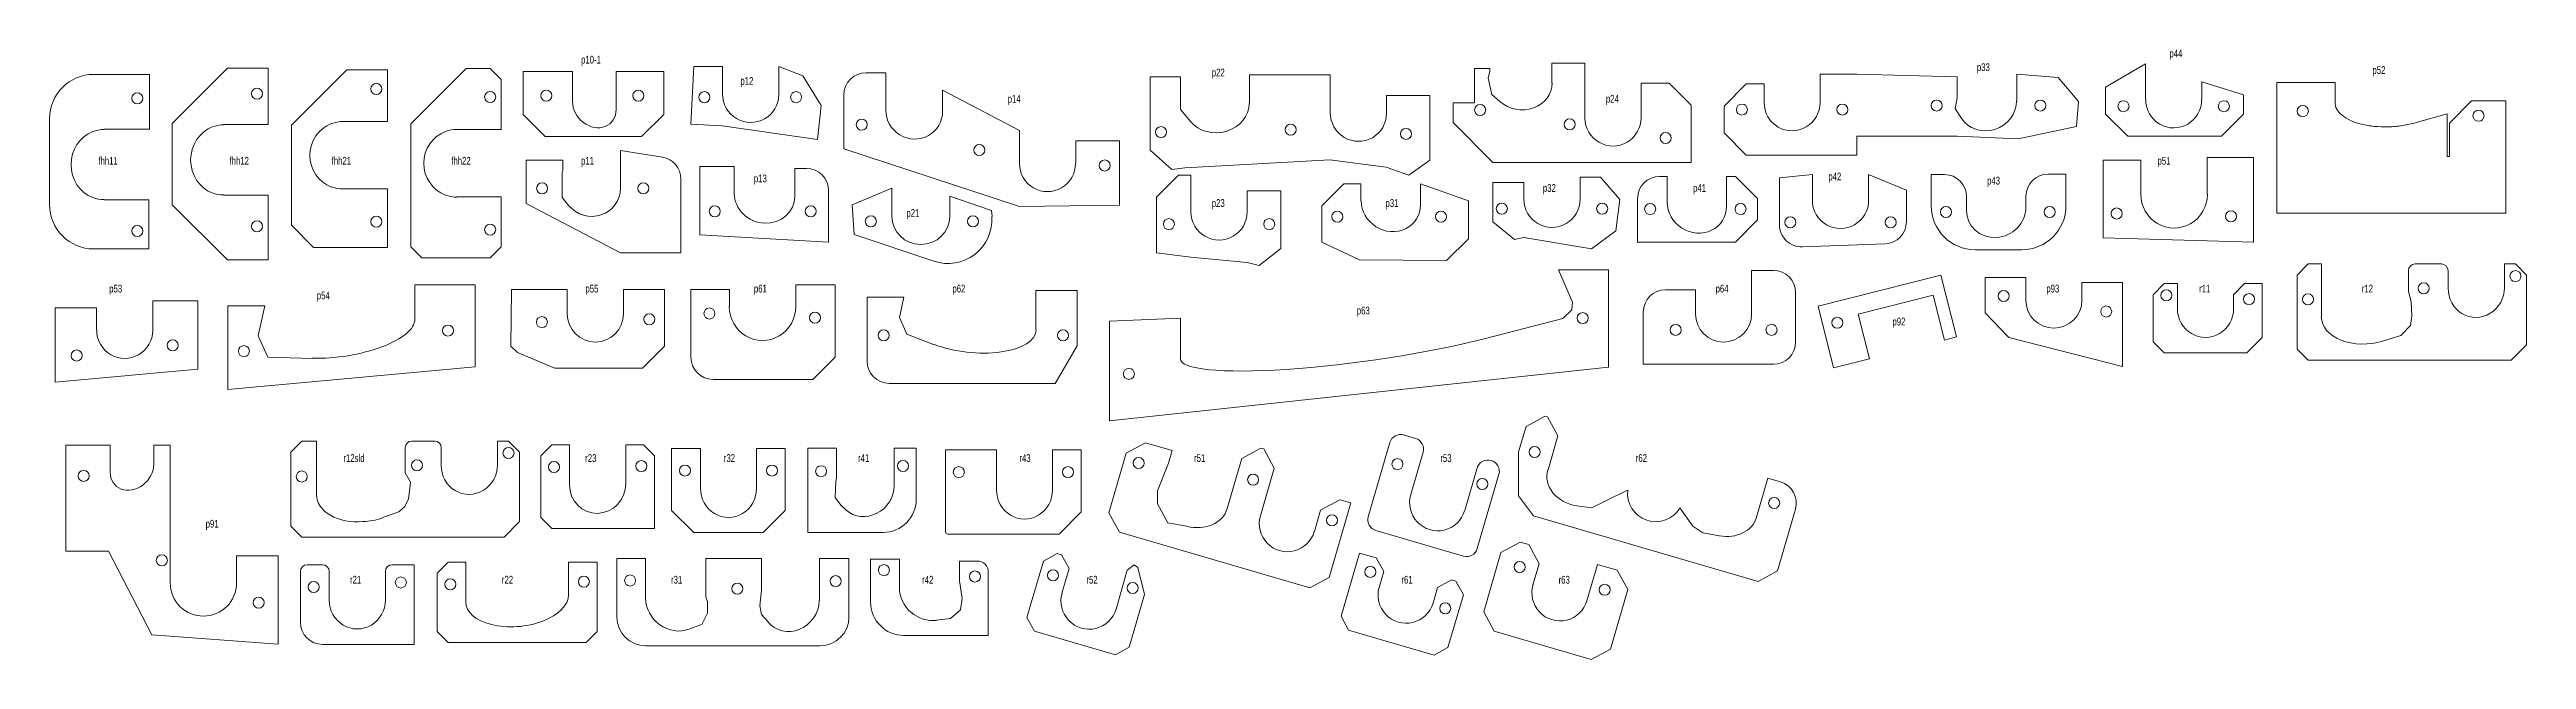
# Paper-space layout 'SW_Model_1' of a CAD drawing. Header units: millimetres. Extents: x 14 to 1134, y 560 to 836.
import ezdxf

# ---------------------------------------------------------------- set-up
doc = ezdxf.new("R2010")
doc.units = ezdxf.units.MM
doc.layers.add('SLD-0', color=179, linetype='Continuous')
doc.styles.add('SLDTEXTSTYLE0', font='TXT', dxfattribs={"width": 0.75})

# ---------------------------------------------------------------- blocks, each defined once
blk = doc.blocks.new('fhh12')
at = {"color": 179, "linetype": 'Continuous', "lineweight": 15}
for p, q in [((25, 86.7), (0, 61.7)), ((43.4, 86.7), (25, 86.7)), ((43.4, 61.2), (43.4, 86.7)), ((0, 61.7), (0, 25)), ((23.3, 61.2), (43.4, 61.2)), ((0, 25), (25, 0)), ((43.4, 29.3), (23.3, 29.3)), ((43.4, 0), (43.4, 29.3)), ((25, 0), (43.4, 0))]:
    blk.add_line(p, q, dxfattribs=at)
for centre in [(38.3, 75.2), (38.3, 15.2)]:
    blk.add_circle(centre, 2.5, dxfattribs=at)
for centre, start, end in [((23.3, 46.9), 90, 111.4217), ((23.3, 43.6), 248.5783, 270)]:
    blk.add_arc(centre, 14.2, start, end, dxfattribs=at)
blk.add_ellipse((23.3, 45.2), major_axis=(0, -15.9), ratio=0.942019, start_param=3.495608, end_param=5.92917, dxfattribs=at)
blk = doc.blocks.new('fhh21')
at = {"color": 179, "linetype": 'Continuous', "lineweight": 15}
for p, q in [((0, 55.3), (25, 80.3)), ((25, 80.3), (43.4, 80.3)), ((43.4, 80.3), (43.4, 56.9)), ((43.4, 56.9), (23.4, 56.9)), ((0, 10), (0, 55.3)), ((23.4, 26.4), (43.4, 26.4)), ((43.4, 26.4), (43.4, 0)), ((10, 0), (0, 10)), ((43.4, 0), (10, 0))]:
    blk.add_line(p, q, dxfattribs=at)
for centre in [(38.4, 71.6), (38.4, 11.6)]:
    blk.add_circle(centre, 2.5, dxfattribs=at)
for centre, start, end in [((23.4, 42.1), 90, 110.5937), ((23.4, 41.2), 249.4063, 270)]:
    blk.add_arc(centre, 14.8, start, end, dxfattribs=at)
blk.add_ellipse((23.4, 41.6), major_axis=(0, 15.3), ratio=0.983592, start_param=0.354015, end_param=2.787578, dxfattribs=at)
blk = doc.blocks.new('fhh11')
at = {"color": 179, "linetype": 'Continuous', "lineweight": 15}
for p, q in [((45.2, 78.9), (20, 78.9)), ((45.2, 54.1), (45.2, 78.9)), ((0, 58.9), (0, 20)), ((24.7, 54.1), (45.2, 54.1)), ((44.9, 22.2), (24.7, 22.2)), ((44.9, 0), (44.9, 22.2)), ((20, 0), (44.9, 0))]:
    blk.add_line(p, q, dxfattribs=at)
for centre in [(39.7, 68.1), (39.7, 8.1)]:
    blk.add_circle(centre, 2.5, dxfattribs=at)
for centre, radius, start, end in [((20, 58.9), 20, 90, 180), ((24.7, 39.8), 14.2, 90, 111.4217), ((24.7, 36.5), 14.2, 248.5783, 270), ((20, 20), 20, 180, 270)]:
    blk.add_arc(centre, radius, start, end, dxfattribs=at)
blk.add_ellipse((24.7, 38.1), major_axis=(0, -15.9), ratio=0.942019, start_param=3.495608, end_param=5.92917, dxfattribs=at)
blk = doc.blocks.new('fhh22')
at = {"color": 179, "linetype": 'Continuous', "lineweight": 15}
for p, q in [((0, 60.6), (25, 85.6)), ((25, 85.6), (35.9, 85.6)), ((35.9, 85.6), (40.9, 80.6)), ((40.9, 80.6), (40.9, 58)), ((0, 5), (0, 60.6)), ((40.9, 58), (20.9, 58)), ((20.9, 27.5), (40.9, 27.5)), ((40.9, 27.5), (40.9, 5)), ((5, 0), (0, 5)), ((35.9, 0), (5, 0)), ((40.9, 5), (35.9, 0))]:
    blk.add_line(p, q, dxfattribs=at)
for centre in [(35.9, 72.7), (35.9, 12.7)]:
    blk.add_circle(centre, 2.5, dxfattribs=at)
for centre, start, end in [((20.9, 43.2), 90, 110.5937), ((20.9, 42.2), 249.4063, 270)]:
    blk.add_arc(centre, 14.8, start, end, dxfattribs=at)
blk.add_ellipse((20.9, 42.7), major_axis=(0, 15.3), ratio=0.983592, start_param=0.354015, end_param=2.787578, dxfattribs=at)
blk = doc.blocks.new('p10-1')
at = {"color": 179, "linetype": 'Continuous', "lineweight": 15}
for p, q in [((0, 29.4), (0, 10)), ((22.3, 29.4), (0, 29.4)), ((22.3, 15.8), (22.3, 29.4)), ((63.6, 29.4), (42.1, 29.4)), ((42.1, 29.4), (42.1, 12.2)), ((63.6, 10), (63.6, 29.4)), ((0, 10), (10, 0)), ((10, 0), (53.6, 0)), ((53.6, 0), (63.6, 10))]:
    blk.add_line(p, q, dxfattribs=at)
for centre in [(10.5, 18.5), (52.1, 18.5)]:
    blk.add_circle(centre, 2.5, dxfattribs=at)
blk.add_ellipse((32.2, 14), major_axis=(-7.27, 8.01), ratio=0.832186, start_param=0.742493, end_param=3.884086, dxfattribs=at)
blk = doc.blocks.new('p11')
at = {"color": 179, "linetype": 'Continuous', "lineweight": 15}
for p, q in [((61.6, 43.3), (42.7, 46.3)), ((42.7, 46.3), (42.7, 29.2)), ((16.5, 41.9), (0, 41.9)), ((0, 41.9), (0, 22.3)), ((16.2, 36.3), (16.5, 37.3)), ((16.2, 25.1), (16.2, 36.3)), ((16.5, 37.3), (16.5, 41.9)), ((19.3, 21.3), (16.2, 25.1)), ((70, 0), (70, 33.4)), ((0, 22.3), (42.6, 0)), ((42.6, 0), (70, 0))]:
    blk.add_line(p, q, dxfattribs=at)
for centre in [(7.2, 29.2), (53, 29.2)]:
    blk.add_circle(centre, 2.5, dxfattribs=at)
blk.add_arc((60, 33.4), 10, 0, 80.7728, dxfattribs=at)
blk.add_ellipse((29.6, 29.2), major_axis=(13.1, 0), ratio=0.969552, start_param=3.810979, end_param=6.283185, dxfattribs=at)
blk = doc.blocks.new('p12')
at = {"color": 179, "linetype": 'Continuous', "lineweight": 15}
for p, q in [((1.5, 33), (0, 7)), ((14.4, 33), (1.5, 33)), ((14.4, 20.7), (14.4, 33)), ((50.7, 28.9), (39.9, 33)), ((39.9, 33), (39.9, 20.4)), ((59, 15.5), (50.7, 28.9)), ((57.3, 0), (59, 15.5)), ((0, 7), (14.2, 6.2)), ((14.2, 6.2), (57.3, 0))]:
    blk.add_line(p, q, dxfattribs=at)
for centre in [(6.2, 19.2), (47.7, 19.2)]:
    blk.add_circle(centre, 2.5, dxfattribs=at)
blk.add_ellipse((27.1, 20.5), major_axis=(7.9, -10.1), ratio=0.987694, start_param=4.042568, end_param=7.184161, dxfattribs=at)
blk = doc.blocks.new('p13')
at = {"color": 179, "linetype": 'Continuous', "lineweight": 15}
for p, q in [((15.6, 34.3), (0, 34.3)), ((0, 34.3), (0, 3.4)), ((15.6, 22.1), (15.6, 34.3)), ((48.3, 33.4), (43, 33.4)), ((43, 33.4), (43, 20.7)), ((58.3, 0), (58.3, 23.4)), ((0, 3.4), (58.3, 0))]:
    blk.add_line(p, q, dxfattribs=at)
for centre in [(6.8, 14), (50.2, 14)]:
    blk.add_circle(centre, 2.5, dxfattribs=at)
blk.add_arc((48.3, 23.4), 10, 0, 90, dxfattribs=at)
blk.add_ellipse((29.3, 21.4), major_axis=(-13, 4.6), ratio=0.919355, start_param=0.314756, end_param=3.456348, dxfattribs=at)
blk = doc.blocks.new('p14')
at = {"color": 179, "linetype": 'Continuous', "lineweight": 15}
for p, q in [((11, 74.5), (19.9, 74.5)), ((19.9, 74.5), (19.9, 57.6)), ((1, 40.2), (1, 64.5)), ((45.6, 66.6), (80.4, 48.4)), ((45.6, 57.1), (45.6, 66.6)), ((80.4, 48.4), (80.4, 33.5)), ((80.4, 14.1), (1, 40.2)), ((105.9, 43.7), (125.6, 43.7)), ((105.9, 33.6), (105.9, 43.7)), ((125.6, 43.7), (125.6, 14.6)), ((125.6, 14.6), (80.4, 14.1))]:
    blk.add_line(p, q, dxfattribs=at)
for centre in [(9.1, 51.1), (62.3, 39.6), (119, 32.6)]:
    blk.add_circle(centre, 2.5, dxfattribs=at)
blk.add_arc((11, 64.5), 10, 90, 180, dxfattribs=at)
for centre, major_axis, ratio, start_param, end_param in [((32.8, 57.4), (-9.4, 8.94), 0.979187, 0.749922, 3.891515), ((93.1, 33.5), (-7.7, -10.1), 0.996746, 5.366107, 8.5077)]:
    blk.add_ellipse(centre, major_axis=major_axis, ratio=ratio, start_param=start_param, end_param=end_param, dxfattribs=at)
blk = doc.blocks.new('p21')
at = {"color": 179, "linetype": 'Continuous', "lineweight": 15}
for p, q in [((0, 26.5), (17.9, 34)), ((17.9, 34), (17.9, 21.3)), ((0.8, 13.1), (0, 26.5)), ((44.1, 30.5), (63, 24)), ((44.1, 21.3), (44.1, 30.5)), ((63, 24), (63.2, 21.2)), ((36.9, 1), (0.8, 13.1))]:
    blk.add_line(p, q, dxfattribs=at)
for centre in [(8.4, 19.1), (54.6, 19.1)]:
    blk.add_circle(centre, 2.5, dxfattribs=at)
blk.add_arc((43.2, 20), 20, 251.4706, 3.4575, dxfattribs=at)
blk.add_ellipse((31, 21.3), major_axis=(13.1, 0), ratio=0.969552, start_param=3.141593, end_param=6.283185, dxfattribs=at)
blk = doc.blocks.new('p22')
at = {"color": 179, "linetype": 'Continuous', "lineweight": 15}
for p, q in [((81.4, 45.3), (44.9, 45.3)), ((44.9, 45.3), (44.9, 32.4)), ((81.4, 28.2), (81.4, 45.3)), ((13.8, 44.4), (0, 44.4)), ((0, 44.4), (0, 11.2)), ((13.8, 29.6), (13.8, 44.4)), ((126.5, 35.9), (107, 35.9)), ((107, 35.9), (107, 27.9)), ((126.5, 6.7), (126.5, 35.9)), ((18.4, 24.1), (13.8, 29.6)), ((0, 11.2), (9.9, 2.5)), ((9.9, 2.5), (15.8, 3.3)), ((15.8, 3.3), (81.3, 6.8)), ((81.3, 6.8), (106.8, 3.6)), ((106.8, 3.6), (117.1, 0)), ((117.1, 0), (126.5, 6.7))]:
    blk.add_line(p, q, dxfattribs=at)
for centre in [(63.6, 20.5), (4.9, 19.4), (115.8, 18.6)]:
    blk.add_circle(centre, 2.5, dxfattribs=at)
for centre, major_axis, ratio, start_param, end_param in [((30.3, 31.8), (-14.4, -2.2), 0.869653, 0.476037, 3.009601), ((94.2, 28), (7.9, -10.1), 0.987694, 4.042568, 7.184161)]:
    blk.add_ellipse(centre, major_axis=major_axis, ratio=ratio, start_param=start_param, end_param=end_param, dxfattribs=at)
blk = doc.blocks.new('p23')
at = {"color": 179, "linetype": 'Continuous', "lineweight": 15}
for p, q in [((0.2, 45.1), (10.2, 55.1)), ((0.2, 20), (0.2, 45.1)), ((10.2, 55.1), (15.8, 55.1)), ((15.8, 55.1), (15.8, 38.4)), ((41.2, 48), (56.4, 48)), ((41.2, 38.4), (41.2, 48)), ((56.4, 48), (56.4, 21.9)), ((15.8, 17.9), (0.2, 20)), ((41.2, 15.5), (15.8, 17.9)), ((46.7, 14.2), (41.2, 15.5)), ((56.4, 21.9), (46.7, 14.2))]:
    blk.add_line(p, q, dxfattribs=at)
for centre in [(5.8, 32.9), (51.2, 32.9)]:
    blk.add_circle(centre, 2.5, dxfattribs=at)
blk.add_ellipse((28.5, 38.4), major_axis=(0, 12.7), ratio=0.999851, start_param=1.570794, end_param=4.712387, dxfattribs=at)
blk = doc.blocks.new('p24')
at = {"color": 179, "linetype": 'Continuous', "lineweight": 15}
for p, q in [((10, 56.9), (16.9, 56.9)), ((10, 41.4), (10, 56.9)), ((16.9, 56.9), (16.9, 55.7)), ((45, 59.3), (59.9, 59.3)), ((45, 50.4), (45, 59.3)), ((59.9, 59.3), (59.9, 34.5)), ((16.9, 55.7), (16.2, 52.6)), ((16.2, 52.6), (17.8, 45.2)), ((17.8, 45.2), (21.4, 42)), ((85.3, 50.4), (98, 50.4)), ((85.3, 34.6), (85.3, 50.4)), ((98, 50.4), (108, 40.4)), ((0.3, 41.4), (10, 41.4)), ((0.3, 32.5), (0.3, 41.4)), ((108, 40.4), (108, 14.5)), ((18.3, 14.5), (0.3, 32.5)), ((108, 14.5), (18.3, 14.5))]:
    blk.add_line(p, q, dxfattribs=at)
for centre in [(12.5, 38.2), (53, 31.7), (96.4, 25.5)]:
    blk.add_circle(centre, 2.5, dxfattribs=at)
for centre, major_axis, ratio, start_param, end_param in [((31, 51), (13.8, -3), 0.898118, 4.159103, 6.477826), ((72.6, 34.6), (-7.7, -10.1), 0.996746, 5.366107, 8.5077)]:
    blk.add_ellipse(centre, major_axis=major_axis, ratio=ratio, start_param=start_param, end_param=end_param, dxfattribs=at)
blk = doc.blocks.new('p61')
at = {"color": 179, "linetype": 'Continuous', "lineweight": 15}
for p, q in [((17.4, 40.7), (0, 40.7)), ((0, 40.7), (0, 10)), ((17.4, 32.9), (17.4, 40.7)), ((65.2, 42.8), (47.4, 42.8)), ((47.4, 42.8), (47.4, 32.9)), ((65.2, 10), (65.2, 42.8)), ((10, 0), (55.2, 0)), ((55.2, 0), (65.2, 10))]:
    blk.add_line(p, q, dxfattribs=at)
for centre in [(8.4, 29.8), (56.1, 27.9)]:
    blk.add_circle(centre, 2.5, dxfattribs=at)
blk.add_arc((10, 10), 10, 180, 270, dxfattribs=at)
blk.add_ellipse((32.4, 32.9), major_axis=(0, 15.3), ratio=0.983592, start_param=1.570735, end_param=4.712389, dxfattribs=at)
blk = doc.blocks.new('p62')
at = {"color": 179, "linetype": 'Continuous', "lineweight": 15}
for p, q in [((16.6, 39), (0, 39)), ((0, 39), (0, 10)), ((14.7, 29.8), (16.6, 39)), ((95, 42), (76.4, 42)), ((76.4, 42), (76.4, 24.2)), ((95, 17), (95, 42)), ((18, 22.3), (14.7, 29.8)), ((30.1, 17.6), (18, 22.3)), ((85, 0), (95, 17)), ((10, 0), (85, 0))]:
    blk.add_line(p, q, dxfattribs=at)
for centre in [(7.5, 21.7), (88.6, 21.7)]:
    blk.add_circle(centre, 2.5, dxfattribs=at)
blk.add_arc((10, 10), 10, 180, 270, dxfattribs=at)
blk.add_ellipse((47, 26.7), major_axis=(29.4, -3.1), ratio=0.429529, start_param=4.148723, end_param=6.328245, dxfattribs=at)
blk = doc.blocks.new('p63')
at = {"color": 179, "linetype": 'Continuous', "lineweight": 15}
for p, q in [((225.8, 68.3), (203.1, 68.3)), ((203.1, 68.3), (209.4, 53.6)), ((225.8, 24.2), (225.8, 68.3)), ((32.1, 46.4), (0, 45)), ((0, 45), (0, 0)), ((32.1, 28.1), (32.1, 46.4)), ((205.1, 46.2), (170.1, 37.2)), ((209.1, 50.2), (205.1, 46.2)), ((209.4, 53.6), (209.1, 50.2)), ((0, 0), (225.8, 24.2))]:
    blk.add_line(p, q, dxfattribs=at)
for centre in [(214.1, 46.4), (8.8, 21.2)]:
    blk.add_circle(centre, 2.5, dxfattribs=at)
blk.add_ellipse((117.6, 40), major_axis=(85.5, 12.2), ratio=0.147053, start_param=3.120588, end_param=5.352389, dxfattribs=at)
blk = doc.blocks.new('p64')
at = {"color": 179, "linetype": 'Continuous', "lineweight": 15}
for p, q in [((58.9, 42.4), (49, 42.4)), ((49, 42.4), (49, 22.7)), ((0, 23.6), (0, 0)), ((23.6, 33.6), (10, 33.6)), ((23.6, 22.7), (23.6, 33.6)), ((68.9, 10), (68.9, 32.4)), ((0, 0), (58.9, 0))]:
    blk.add_line(p, q, dxfattribs=at)
for centre in [(14.6, 15.5), (58, 15.5)]:
    blk.add_circle(centre, 2.5, dxfattribs=at)
for centre, radius, start, end in [((58.9, 32.4), 10, 0, 90), ((10, 23.6), 10, 90, 180), ((36.3, 22.7), 12.7, 180, 0), ((58.9, 10), 10, 270, 0)]:
    blk.add_arc(centre, radius, start, end, dxfattribs=at)
blk = doc.blocks.new('p31')
at = {"color": 179, "linetype": 'Continuous', "lineweight": 15}
for p, q in [((10, 34.7), (0, 24.7)), ((17.7, 34.7), (10, 34.7)), ((17.7, 27), (17.7, 34.7)), ((66.4, 27), (44.6, 34.7)), ((44.6, 34.7), (44.6, 25.2)), ((0, 24.7), (0, 8.3)), ((66.4, 9.9), (66.4, 27)), ((0, 8.3), (17, 0.4)), ((17, 0.4), (56.4, 0)), ((56.4, 0), (66.4, 9.9))]:
    blk.add_line(p, q, dxfattribs=at)
for centre in [(7, 19.9), (53.9, 19.9)]:
    blk.add_circle(centre, 2.5, dxfattribs=at)
blk.add_ellipse((31.2, 26.1), major_axis=(-11.6, 7.3), ratio=0.92484, start_param=0.526259, end_param=3.667852, dxfattribs=at)
blk = doc.blocks.new('p32')
at = {"color": 179, "linetype": 'Continuous', "lineweight": 15}
for p, q in [((14.1, 30), (0, 30)), ((0, 30), (0, 12.3)), ((14.1, 22.5), (14.1, 30)), ((48.7, 32.4), (39.5, 32.4)), ((39.5, 32.4), (39.5, 22.5)), ((57.5, 22.4), (48.7, 32.4)), ((55.7, 8.2), (57.5, 22.4)), ((0, 12.3), (9.8, 4.3)), ((9.8, 4.3), (14.1, 5.2)), ((14.1, 5.2), (44.7, 0)), ((44.7, 0), (55.7, 8.2))]:
    blk.add_line(p, q, dxfattribs=at)
for centre in [(4.1, 18.2), (49.5, 18.2)]:
    blk.add_circle(centre, 2.5, dxfattribs=at)
blk.add_ellipse((26.8, 22.5), major_axis=(-1.5, -12.7), ratio=0.995838, start_param=4.829219, end_param=7.970812, dxfattribs=at)
blk = doc.blocks.new('p33')
at = {"color": 179, "linetype": 'Continuous', "lineweight": 15}
for p, q in [((60, 36.6), (43.4, 36.6)), ((43.4, 36.6), (43.4, 23.8)), ((105.4, 35.4), (60, 36.6)), ((105.4, 25.9), (105.4, 35.4)), ((151, 35.1), (132.3, 36.6)), ((132.3, 36.6), (132.3, 24.4)), ((160.2, 24.3), (151, 35.1)), ((10, 32.2), (0, 22.2)), ((18, 32.2), (10, 32.2)), ((18, 23.8), (18, 32.2)), ((104.5, 21), (105.4, 25.9)), ((159.3, 12.9), (160.2, 24.3)), ((0, 22.2), (0, 10)), ((107.3, 16.6), (104.5, 21)), ((133, 7.4), (159.3, 12.9)), ((0, 10), (10, 0)), ((10, 0), (60, 0)), ((60, 8.6), (105.4, 8.6)), ((60, 0), (60, 8.6)), ((105.4, 8.6), (133, 7.4))]:
    blk.add_line(p, q, dxfattribs=at)
for centre in [(8, 20.6), (53.4, 20.6), (96.1, 22.4), (143, 22.4)]:
    blk.add_circle(centre, 2.5, dxfattribs=at)
for centre, major_axis, ratio, start_param, end_param in [((30.7, 23.8), (0, -12.8), 0.988517, 4.714425, 7.856018), ((118.8, 23.8), (-12.4, -5.5), 0.934631, 0.147979, 2.752453)]:
    blk.add_ellipse(centre, major_axis=major_axis, ratio=ratio, start_param=start_param, end_param=end_param, dxfattribs=at)
blk = doc.blocks.new('p41')
at = {"color": 179, "linetype": 'Continuous', "lineweight": 15}
for p, q in [((13.4, 29.7), (10, 29.7)), ((13.4, 17.9), (13.4, 29.7)), ((44.3, 29.7), (40.3, 29.7)), ((40.3, 29.7), (40.3, 16)), ((54.3, 19.7), (44.3, 29.7)), ((0, 19.7), (0, 0)), ((54.3, 10), (54.3, 19.7)), ((0, 0), (44.3, 0)), ((44.3, 0), (54.3, 10))]:
    blk.add_line(p, q, dxfattribs=at)
for centre in [(5.7, 14.9), (46.6, 14.9)]:
    blk.add_circle(centre, 2.5, dxfattribs=at)
blk.add_arc((10, 19.7), 10, 90, 180, dxfattribs=at)
blk.add_ellipse((26.8, 17), major_axis=(-11.6, 7.3), ratio=0.92484, start_param=0.526259, end_param=3.667852, dxfattribs=at)
blk = doc.blocks.new('p42')
at = {"color": 179, "linetype": 'Continuous', "lineweight": 15}
for p, q in [((14.9, 32.8), (0, 31.2)), ((0, 31.2), (0, 10)), ((14.9, 21.1), (14.9, 32.8)), ((57.4, 25.7), (40.3, 32.8)), ((40.3, 32.8), (40.3, 21.2)), ((57.4, 11.4), (57.4, 25.7)), ((10.4, 0), (47.8, 1.4))]:
    blk.add_line(p, q, dxfattribs=at)
for centre in [(4.9, 11.1), (50.3, 11.1)]:
    blk.add_circle(centre, 2.5, dxfattribs=at)
for centre, start, end in [((47.4, 11.4), 272.1753, 0), ((10, 10), 180, 272.1753)]:
    blk.add_arc(centre, 10, start, end, dxfattribs=at)
blk.add_ellipse((27.6, 21.1), major_axis=(-1.5, -12.7), ratio=0.995838, start_param=4.829219, end_param=7.970812, dxfattribs=at)
blk = doc.blocks.new('p43')
at = {"color": 179, "linetype": 'Continuous', "lineweight": 15}
for p, q in [((6, 34), (0, 34)), ((0, 34), (0, 20)), ((61, 34.2), (52.9, 34.2)), ((61, 20), (61, 34.2)), ((16, 17.7), (16, 24)), ((42.9, 24.2), (42.9, 19)), ((20, 0), (41, 0))]:
    blk.add_line(p, q, dxfattribs=at)
for centre in [(6.7, 17.1), (53.6, 17.1)]:
    blk.add_circle(centre, 2.5, dxfattribs=at)
for centre, radius, start, end in [((6, 24), 10, 0, 90), ((52.9, 24.2), 10, 90, 180), ((20, 20), 20, 180, 270), ((41, 20), 20, 270, 0)]:
    blk.add_arc(centre, radius, start, end, dxfattribs=at)
blk.add_ellipse((29.4, 18.4), major_axis=(-12.4, -5.5), ratio=0.934631, start_param=5.894046, end_param=9.035638, dxfattribs=at)
blk = doc.blocks.new('p44')
at = {"color": 179, "linetype": 'Continuous', "lineweight": 15}
for p, q in [((18.1, 32.8), (0, 22.2)), ((18.1, 16.6), (18.1, 32.8)), ((62.4, 18.8), (43.5, 24.7)), ((43.5, 24.7), (43.5, 16.6)), ((0, 22.2), (0, 10)), ((62.4, 10), (62.4, 18.8)), ((0, 10), (10, 0)), ((10, 0), (52.4, 0)), ((52.4, 0), (62.4, 10))]:
    blk.add_line(p, q, dxfattribs=at)
for centre in [(8.1, 13.6), (53.5, 13.6)]:
    blk.add_circle(centre, 2.5, dxfattribs=at)
blk.add_ellipse((30.8, 16.6), major_axis=(0, -12.8), ratio=0.988517, start_param=4.714425, end_param=7.856018, dxfattribs=at)
blk = doc.blocks.new('p51')
at = {"color": 179, "linetype": 'Continuous', "lineweight": 15}
for p, q in [((17.1, 37.1), (0, 37.1)), ((0, 37.1), (0, 2)), ((17.1, 21.7), (17.1, 37.1)), ((68, 38.3), (47.1, 38.3)), ((47.1, 38.3), (47.1, 21.7)), ((68, 0), (68, 38.3)), ((0, 2), (68, 0))]:
    blk.add_line(p, q, dxfattribs=at)
for centre in [(6.1, 13), (57.8, 11.7)]:
    blk.add_circle(centre, 2.5, dxfattribs=at)
blk.add_ellipse((32.1, 21.7), major_axis=(0, 15.3), ratio=0.983592, start_param=1.570796, end_param=4.712389, dxfattribs=at)
blk = doc.blocks.new('p52')
at = {"color": 179, "linetype": 'Continuous', "lineweight": 15}
for p, q in [((26.4, 59), (0, 59)), ((0, 59), (0, 0)), ((26.4, 50.1), (26.4, 59)), ((77.1, 44.9), (63.1, 40.9)), ((77.1, 25.5), (77.1, 44.9)), ((88.1, 50.7), (78.1, 40.7)), ((103.7, 50.7), (88.1, 50.7)), ((103.7, 0), (103.7, 50.7)), ((78.1, 40.7), (78.1, 25.5)), ((78.1, 25.5), (77.1, 25.5)), ((0, 0), (103.7, 0))]:
    blk.add_line(p, q, dxfattribs=at)
for centre in [(11.8, 46.1), (91.3, 44)]:
    blk.add_circle(centre, 2.52, dxfattribs=at)
blk.add_open_spline([(63.1, 40.9), (61.1, 40.3), (59, 39.9), (54.8, 39.2), (52.6, 39), (48.3, 38.9), (46.2, 39), (42.1, 39.4), (40.1, 39.7), (36.5, 40.6), (34.8, 41.2), (31.9, 42.6), (30.6, 43.4), (28.5, 45.1), (27.7, 46), (26.6, 48), (26.4, 49.1), (26.4, 50.1)], degree=3, knots=[4.327964, 4.327964, 4.327964, 4.327964, 4.577589, 4.577589, 4.827215, 4.827215, 5.07684, 5.07684, 5.326466, 5.326466, 5.576091, 5.576091, 5.825716, 5.825716, 6.075342, 6.075342, 6.324967, 6.324967, 6.324967, 6.324967], dxfattribs=at)
blk = doc.blocks.new('p53')
at = {"color": 179, "linetype": 'Continuous', "lineweight": 15}
for p, q in [((64.4, 36.8), (44.1, 36.8)), ((44.1, 36.8), (44.1, 23.5)), ((64.4, 5.9), (64.4, 36.8)), ((0, 33.5), (0, 0)), ((18.7, 33.5), (0, 33.5)), ((18.7, 23.4), (18.7, 33.5)), ((0, 0), (64.4, 5.9))]:
    blk.add_line(p, q, dxfattribs=at)
for centre in [(9.7, 12), (53.1, 16.6)]:
    blk.add_circle(centre, 2.5, dxfattribs=at)
blk.add_ellipse((31.4, 23.4), major_axis=(5.4, 11.5), ratio=0.997616, start_param=2.006057, end_param=5.14765, dxfattribs=at)
blk = doc.blocks.new('p54')
at = {"color": 179, "linetype": 'Continuous', "lineweight": 15}
for p, q in [((111.9, 47.3), (84.7, 47.3)), ((84.7, 47.3), (84.7, 31.8)), ((111.9, 10.3), (111.9, 47.3)), ((16.8, 37.9), (0, 37.9)), ((0, 37.9), (0, 0)), ((13.7, 24.3), (16.8, 37.9)), ((18.1, 14.7), (13.7, 24.3)), ((38.2, 14.1), (18.1, 14.7)), ((0, 0), (111.9, 10.3))]:
    blk.add_line(p, q, dxfattribs=at)
for centre in [(99.6, 26.7), (7.3, 17.4)]:
    blk.add_circle(centre, 2.5, dxfattribs=at)
blk.add_ellipse((50.7, 27.6), major_axis=(33.9, 4.8), ratio=0.370861, start_param=4.282277, end_param=6.230255, dxfattribs=at)
blk = doc.blocks.new('p55')
at = {"color": 179, "linetype": 'Continuous', "lineweight": 15}
for p, q in [((0.2, 35.6), (0, 10)), ((25.5, 35.6), (0.2, 35.6)), ((25.5, 24.5), (25.5, 35.6)), ((69.5, 35.6), (50.9, 35.6)), ((50.9, 35.6), (50.9, 24.5)), ((69.5, 10), (69.5, 35.6)), ((0, 10), (2.9, 7.1)), ((2.9, 7.1), (19.9, 0)), ((19.9, 0), (59.5, 0)), ((59.5, 0), (69.5, 10))]:
    blk.add_line(p, q, dxfattribs=at)
for centre in [(14, 20.8), (62.6, 22.1)]:
    blk.add_circle(centre, 2.5, dxfattribs=at)
blk.add_arc((38.2, 24.5), 12.7, 180, 0, dxfattribs=at)
blk = doc.blocks.new('p91')
at = {"color": 179, "linetype": 'Continuous', "lineweight": 15}
for p, q in [((0, 90), (20, 90)), ((0, 42), (0, 90)), ((20, 90), (20, 77.7)), ((39.8, 90), (47.2, 90)), ((39.8, 81.4), (39.8, 90)), ((47.2, 90), (47.2, 27.7)), ((19.2, 42), (0, 42)), ((38.9, 4.3), (19.2, 42)), ((77.2, 40), (96, 40)), ((77.2, 27.7), (77.2, 40)), ((96, 40), (96, 0)), ((96, 0), (38.9, 4.3))]:
    blk.add_line(p, q, dxfattribs=at)
for centre in [(8, 76.1), (43.4, 37.9), (87.2, 18.8)]:
    blk.add_circle(centre, 2.5, dxfattribs=at)
blk.add_arc((62.2, 27.7), 15, 180, 0, dxfattribs=at)
blk.add_ellipse((29.9, 79.6), major_axis=(-7.27, -8.01), ratio=0.832186, start_param=5.540692, end_param=8.682285, dxfattribs=at)
blk = doc.blocks.new('p92')
at = {"color": 179, "linetype": 'Continuous', "lineweight": 15}
for p, q in [((55.5, 41.9), (0, 27.9)), ((62.6, 14), (55.5, 41.9)), ((0, 27.9), (7, 0)), ((18.1, 24.3), (52, 32.9)), ((23.2, 4.1), (18.1, 24.3)), ((52, 32.9), (57.1, 12.6)), ((57.1, 12.6), (62.6, 14)), ((7, 0), (23.2, 4.1))]:
    blk.add_line(p, q, dxfattribs=at)
blk.add_circle((8.7, 20.4), 2.5, dxfattribs=at)
blk = doc.blocks.new('p93')
at = {"color": 179, "linetype": 'Continuous', "lineweight": 15}
for p, q in [((0, 40.3), (18.3, 40.3)), ((0, 24.3), (0, 40.3)), ((18.3, 40.3), (18.3, 30.1)), ((43.7, 38), (62, 38)), ((43.7, 30.1), (43.7, 38)), ((62, 38), (62, 0)), ((10, 13.8), (0, 24.3)), ((10.7, 13.2), (10, 13.8)), ((62, 0), (10.7, 13.2))]:
    blk.add_line(p, q, dxfattribs=at)
for centre in [(8.3, 31.9), (54.7, 24.9)]:
    blk.add_circle(centre, 2.5, dxfattribs=at)
blk.add_arc((31, 30.1), 12.7, 180, 0, dxfattribs=at)
blk = doc.blocks.new('r11')
at = {"color": 179, "linetype": 'Continuous', "lineweight": 15}
for p, q in [((5, 31.3), (0, 26.3)), ((0, 26.3), (0, 5)), ((11, 31.3), (5, 31.3)), ((11, 20), (11, 31.3)), ((41.4, 31.3), (36.4, 26.3)), ((36.4, 26.3), (36.4, 20)), ((49.4, 31.3), (41.4, 31.3)), ((49.4, 7), (49.4, 31.3)), ((0, 5), (5, 0)), ((5, 0), (42.4, 0)), ((42.4, 0), (49.4, 7))]:
    blk.add_line(p, q, dxfattribs=at)
for centre in [(6, 26), (43.4, 24.3)]:
    blk.add_circle(centre, 2.5, dxfattribs=at)
blk.add_ellipse((23.7, 20), major_axis=(0, -13), ratio=0.978598, start_param=4.712389, end_param=7.853982, dxfattribs=at)
blk = doc.blocks.new('r12')
at = {"color": 179, "linetype": 'Continuous', "lineweight": 15}
for p, q in [((5, 43.5), (0, 38.5)), ((0, 38.5), (0, 5)), ((11, 43.5), (5, 43.5)), ((11, 19.5), (11, 43.5)), ((50.4, 40.5), (50.4, 31.1)), ((65.3, 43.5), (53.4, 43.5)), ((68.3, 32.5), (68.3, 40.5)), ((98.8, 43.5), (93.8, 43.5)), ((93.8, 43.5), (93.8, 32.7)), ((103.8, 38.5), (98.8, 43.5)), ((103.8, 7), (103.8, 38.5)), ((50.4, 31.1), (51.6, 26.4)), ((51.6, 26.4), (52, 20)), ((51.4, 15.7), (47, 11.2)), ((52, 20), (51.4, 15.7)), ((0, 5), (5, 0)), ((5, 0), (96.8, 0)), ((47, 11.2), (38.7, 8.6)), ((96.8, 0), (103.8, 7))]:
    blk.add_line(p, q, dxfattribs=at)
for centre in [(57.3, 32.5), (98.8, 38), (5, 27.5)]:
    blk.add_circle(centre, 2.5, dxfattribs=at)
for centre, start, end in [((53.4, 40.5), 90, 180), ((65.3, 40.5), 0, 90)]:
    blk.add_arc(centre, 3, start, end, dxfattribs=at)
for centre, major_axis, ratio, start_param, end_param in [((81.1, 32.5), (-3.5, -12.7), 0.964578, 4.972864, 8.132535), ((30.7, 20), (19.7, 0.9), 0.644086, 3.112139, 5.100059)]:
    blk.add_ellipse(centre, major_axis=major_axis, ratio=ratio, start_param=start_param, end_param=end_param, dxfattribs=at)
blk = doc.blocks.new('r12.SLDPRT')
at = {"color": 179, "linetype": 'Continuous', "lineweight": 15}
for p, q in [((5, 43.4), (0, 38.4)), ((0, 38.4), (0, 5)), ((11.7, 43.4), (5, 43.4)), ((11.7, 19.2), (11.7, 43.4)), ((51.8, 40.4), (51.8, 29)), ((65.1, 43.4), (54.8, 43.4)), ((68.1, 32.5), (68.1, 40.4)), ((98.5, 43.4), (93.5, 43.4)), ((93.5, 43.4), (93.5, 32.7)), ((103.5, 38.4), (98.5, 43.4)), ((103.5, 7), (103.5, 38.4)), ((51.8, 29), (54.1, 24.8)), ((54.1, 24.8), (53.3, 17.2)), ((48.9, 11.4), (41.2, 8.7)), ((51.4, 13.7), (48.9, 11.4)), ((53.3, 17.2), (51.4, 13.7)), ((0, 5), (5, 0)), ((5, 0), (96.5, 0)), ((96.5, 0), (103.5, 7))]:
    blk.add_line(p, q, dxfattribs=at)
for centre in [(57.1, 32.5), (98.5, 38), (5, 27.4)]:
    blk.add_circle(centre, 2.5, dxfattribs=at)
for centre, start, end in [((54.8, 40.4), 90, 180), ((65.1, 40.4), 0, 90)]:
    blk.add_arc(centre, 3, start, end, dxfattribs=at)
for centre, major_axis, ratio, start_param, end_param in [((80.8, 32.4), (-3.5, -12.6), 0.969808, 4.970164, 8.138017), ((30.8, 19.7), (19.1, 1), 0.665251, 3.107101, 4.775154), ((32.8, 19.8), (19.1, 1), 0.665251, 4.672658, 5.134374)]:
    blk.add_ellipse(centre, major_axis=major_axis, ratio=ratio, start_param=start_param, end_param=end_param, dxfattribs=at)
blk = doc.blocks.new('r21')
at = {"color": 179, "linetype": 'Continuous', "lineweight": 15}
for p, q in [((10, 36), (3, 36)), ((51.4, 36), (41.4, 36)), ((51.4, 0), (51.4, 36)), ((0, 33), (0, 10)), ((13, 20), (13, 33)), ((38.4, 33), (38.4, 20)), ((10, 0), (51.4, 0))]:
    blk.add_line(p, q, dxfattribs=at)
for centre in [(6, 26), (45.4, 28)]:
    blk.add_circle(centre, 2.5, dxfattribs=at)
for centre, radius, start, end in [((3, 33), 3, 90, 180), ((10, 33), 3, 0, 90), ((41.4, 33), 3, 90, 180), ((10, 10), 10, 180, 270)]:
    blk.add_arc(centre, radius, start, end, dxfattribs=at)
blk.add_ellipse((25.7, 20), major_axis=(0, -13), ratio=0.978598, start_param=4.712389, end_param=7.853982, dxfattribs=at)
blk = doc.blocks.new('r22')
at = {"color": 179, "linetype": 'Continuous', "lineweight": 15}
for p, q in [((5, 36.4), (0, 31.4)), ((13, 36.4), (5, 36.4)), ((13, 18.4), (13, 36.4)), ((72.4, 36.4), (59.4, 36.4)), ((59.4, 36.4), (59.4, 21.6)), ((72.4, 5), (72.4, 36.4)), ((0, 31.4), (0, 5)), ((0, 5), (5, 0)), ((5, 0), (67.4, 0)), ((67.4, 0), (72.4, 5))]:
    blk.add_line(p, q, dxfattribs=at)
for centre in [(6, 26.4), (66.4, 27.6)]:
    blk.add_circle(centre, 2.5, dxfattribs=at)
blk.add_ellipse((36.2, 20), major_axis=(-23.2, -2.3), ratio=0.54546, start_param=6.228351, end_param=9.369944, dxfattribs=at)
blk = doc.blocks.new('r23')
at = {"color": 179, "linetype": 'Continuous', "lineweight": 15}
for p, q in [((5, 37.8), (0, 32.8)), ((13, 37.8), (5, 37.8)), ((13, 19.8), (13, 37.8)), ((46.5, 37.8), (38.5, 37.8)), ((38.5, 37.8), (38.5, 20.2)), ((51.5, 32.8), (46.5, 37.8)), ((0, 32.8), (0, 5)), ((51.5, 0), (51.5, 32.8)), ((0, 5), (5, 0)), ((5, 0), (51.5, 0))]:
    blk.add_line(p, q, dxfattribs=at)
for centre in [(6, 27.8), (45.5, 28.2)]:
    blk.add_circle(centre, 2.5, dxfattribs=at)
blk.add_ellipse((25.7, 20), major_axis=(-3.5, -12.7), ratio=0.964578, start_param=4.990946, end_param=8.132538, dxfattribs=at)
blk = doc.blocks.new('r31')
at = {"color": 179, "linetype": 'Continuous', "lineweight": 15}
for p, q in [((13, 39.5), (0, 39.5)), ((0, 39.5), (0, 13)), ((13, 21.5), (13, 39.5)), ((65.5, 39.5), (40.2, 39.5)), ((40.2, 39.5), (40.2, 21.9)), ((65.5, 25.2), (65.5, 39.5)), ((105, 39.5), (91.6, 39.5)), ((91.6, 39.5), (91.6, 20.4)), ((105, 13), (105, 39.5)), ((64.7, 18), (65.5, 25.2)), ((41, 14.8), (38.5, 9.6)), ((40.2, 21.9), (41, 20)), ((41, 20), (41, 14.8)), ((65.4, 14.2), (64.7, 18)), ((68.4, 10.8), (65.4, 14.2)), ((13, 0), (92, 0)), ((38.5, 9.6), (32.6, 7.5))]:
    blk.add_line(p, q, dxfattribs=at)
for centre in [(6, 29.5), (54.5, 25.8), (99, 29.2)]:
    blk.add_circle(centre, 2.5, dxfattribs=at)
for centre, start, end in [((13, 13), 180, 270), ((92, 13), 270, 0)]:
    blk.add_arc(centre, 13, start, end, dxfattribs=at)
for centre, major_axis, ratio, start_param, end_param in [((26.6, 20), (10.9, -9.1), 0.894774, 3.784149, 5.809462), ((78.7, 19.3), (-9.22, -9.73), 0.914986, 6.143725, 8.659596)]:
    blk.add_ellipse(centre, major_axis=major_axis, ratio=ratio, start_param=start_param, end_param=end_param, dxfattribs=at)
blk = doc.blocks.new('r32')
at = {"color": 179, "linetype": 'Continuous', "lineweight": 15}
for p, q in [((13, 38), (0, 38)), ((0, 38), (0, 10)), ((13, 20), (13, 38)), ((51.4, 38), (38.4, 38)), ((38.4, 38), (38.4, 20)), ((51.4, 10), (51.4, 38)), ((0, 10), (10, 0)), ((10, 0), (41.4, 0)), ((41.4, 0), (51.4, 10))]:
    blk.add_line(p, q, dxfattribs=at)
for centre in [(6, 28), (45.4, 28)]:
    blk.add_circle(centre, 2.5, dxfattribs=at)
blk.add_ellipse((25.7, 20), major_axis=(0.5, -13.2), ratio=0.959731, start_param=4.673224, end_param=7.814817, dxfattribs=at)
blk = doc.blocks.new('r41')
at = {"color": 179, "linetype": 'Continuous', "lineweight": 15}
for p, q in [((13, 38.1), (0, 38.1)), ((0, 38.1), (0, 0)), ((13, 24.6), (13, 38.1)), ((49, 38.1), (39, 38.1)), ((39, 38.1), (39, 21.1)), ((49, 15), (49, 38.1)), ((12.3, 15.8), (12.6, 23.1)), ((12.6, 23.1), (13, 24.6)), ((14.9, 12.3), (12.3, 15.8)), ((17.3, 10.1), (14.9, 12.3)), ((0, 0), (34, 0))]:
    blk.add_line(p, q, dxfattribs=at)
for centre in [(6, 27.7), (43, 30.1)]:
    blk.add_circle(centre, 2.5, dxfattribs=at)
blk.add_arc((34, 15), 15, 270, 0, dxfattribs=at)
blk.add_ellipse((26.3, 20), major_axis=(-9.16, -9.68), ratio=0.914986, start_param=0.026141, end_param=2.373345, dxfattribs=at)
blk = doc.blocks.new('r42')
at = {"color": 179, "linetype": 'Continuous', "lineweight": 15}
for p, q in [((13, 34.5), (0, 34.5)), ((0, 34.5), (0, 15)), ((13, 21.5), (13, 34.5)), ((48.2, 33.6), (40.2, 33.6)), ((40.2, 33.6), (40.2, 24.7)), ((40.2, 24.7), (41.4, 16.7)), ((53.2, 0), (53.2, 28.6)), ((40.6, 11.6), (36.2, 7.6)), ((41.4, 16.7), (40.6, 11.6)), ((15, 0), (53.2, 0)), ((36.2, 7.6), (29.8, 6.8))]:
    blk.add_line(p, q, dxfattribs=at)
for centre in [(6, 29.5), (47.2, 26.6)]:
    blk.add_circle(centre, 2.5, dxfattribs=at)
for centre, radius, start, end in [((48.2, 28.6), 5, 0, 90), ((15, 15), 15, 180, 270)]:
    blk.add_arc(centre, radius, start, end, dxfattribs=at)
blk.add_ellipse((26.6, 20), major_axis=(10.9, -9.1), ratio=0.894774, start_param=3.784149, end_param=5.593992, dxfattribs=at)
blk = doc.blocks.new('r43')
at = {"color": 179, "linetype": 'Continuous', "lineweight": 15}
for p, q in [((23, 38), (0, 38)), ((0, 38), (0, 1)), ((23, 20), (23, 38)), ((61.4, 38), (48.4, 38)), ((48.4, 38), (48.4, 20)), ((61.4, 10), (61.4, 38)), ((1, 0), (51.4, 0)), ((51.4, 0), (61.4, 10))]:
    blk.add_line(p, q, dxfattribs=at)
for centre in [(6, 28), (55.4, 28)]:
    blk.add_circle(centre, 2.5, dxfattribs=at)
blk.add_arc((1, 1), 1, 180, 270, dxfattribs=at)
blk.add_ellipse((35.7, 20), major_axis=(0.5, -13.2), ratio=0.959731, start_param=4.673224, end_param=7.814817, dxfattribs=at)
blk = doc.blocks.new('r51')
at = {"color": 179, "linetype": 'Continuous', "lineweight": 15}
for p, q in [((17.8, 79.8), (9.1, 75.1)), ((29.9, 76.3), (17.8, 79.8)), ((9.1, 75.1), (1.3, 48.2)), ((23.3, 58.1), (28.2, 70.7)), ((28.2, 70.7), (29.9, 76.3)), ((61.4, 72.7), (54.8, 50.2)), ((70, 77.4), (61.4, 72.7)), ((69.8, 46.9), (76.1, 68.4)), ((71.3, 77.1), (70, 77.4)), ((76.1, 68.4), (71.3, 77.1)), ((23.3, 52.2), (23.3, 58.1)), ((1.3, 48.2), (6, 39.5)), ((27.9, 43.7), (23.3, 52.2)), ((97, 49.4), (94.2, 39.8)), ((105.7, 54.1), (97, 49.4)), ((100.9, 19), (110.7, 52.7)), ((110.7, 52.7), (105.7, 54.1)), ((6, 39.5), (92.2, 14.3)), ((36.5, 42.2), (27.9, 43.7)), ((92.2, 14.3), (100.9, 19))]:
    blk.add_line(p, q, dxfattribs=at)
for centre in [(14.7, 70.7), (66.5, 63.2), (102.2, 44.8)]:
    blk.add_circle(centre, 2.5, dxfattribs=at)
blk.add_arc((82, 43.3), 12.7, 163.6958, 343.6958, dxfattribs=at)
blk.add_ellipse((39.8, 54.4), major_axis=(15.1, -4), ratio=0.813281, start_param=4.712389, end_param=6.261395, dxfattribs=at)
blk = doc.blocks.new('r52')
at = {"color": 179, "linetype": 'Continuous', "lineweight": 15}
for p, q in [((8.1, 57.1), (0.6, 31.6)), ((14.3, 60.5), (8.1, 57.1)), ((16.3, 59.9), (14.3, 60.5)), ((19.7, 53.7), (16.3, 59.9)), ((16.4, 42.6), (19.7, 53.7)), ((46, 52.9), (40.9, 35.4)), ((49.1, 55.4), (46, 52.9)), ((50.8, 54.2), (49.1, 55.4)), ((53.8, 42), (50.8, 54.2)), ((46.8, 18.1), (53.8, 42)), ((0.6, 31.6), (4, 25.4)), ((4, 25.4), (40.6, 14.7)), ((40.6, 14.7), (46.8, 18.1))]:
    blk.add_line(p, q, dxfattribs=at)
for centre in [(12.4, 50.6), (48.4, 44.9)]:
    blk.add_circle(centre, 2.5, dxfattribs=at)
blk.add_ellipse((28.7, 39), major_axis=(-9.45, 8.53), ratio=0.997433, start_param=0.448958, end_param=3.590551, dxfattribs=at)
blk = doc.blocks.new('r53')
at = {"color": 179, "linetype": 'Continuous', "lineweight": 15}
for p, q in [((22.8, 67.5), (17.4, 69.1)), ((11.2, 65.7), (1.4, 32.1)), ((20.6, 42.2), (26.2, 61.3)), ((50.6, 54.2), (45, 34.9)), ((50.7, 17.7), (60.5, 51.3)), ((4.8, 25.9), (44.5, 14.3))]:
    blk.add_line(p, q, dxfattribs=at)
for centre in [(14.6, 55.9), (53, 46.9)]:
    blk.add_circle(centre, 2.5, dxfattribs=at)
for centre, start, end in [((16, 64.3), 73.6958, 163.6958), ((21.4, 62.7), 343.6958, 73.6958), ((55.4, 52.7), 71.9226, 163.6958), ((55.7, 52.7), 343.6958, 75.469), ((6.2, 30.7), 163.6958, 253.6958), ((45.9, 19.1), 253.6958, 343.6958)]:
    blk.add_arc(centre, 5, start, end, dxfattribs=at)
blk.add_ellipse((32.8, 38.5), major_axis=(5.3, -11.6), ratio=0.995535, start_param=3.993202, end_param=7.134795, dxfattribs=at)
blk = doc.blocks.new('r61')
at = {"color": 179, "linetype": 'Continuous', "lineweight": 15}
for p, q in [((9.5, 60.2), (1.1, 31.6)), ((17, 58), (9.5, 60.2)), ((20.4, 51.8), (17, 58)), ((18.3, 44.7), (20.4, 51.8)), ((51, 48.1), (44.7, 44.7)), ((53, 47.5), (51, 48.1)), ((56.4, 41.3), (53, 47.5)), ((44.7, 44.7), (42.7, 37.6)), ((49.4, 17.5), (56.4, 41.3)), ((1.1, 31.6), (4.5, 25.4)), ((4.5, 25.4), (43.2, 14.1)), ((43.2, 14.1), (49.4, 17.5))]:
    blk.add_line(p, q, dxfattribs=at)
for centre in [(14.3, 51.7), (48.2, 35.2)]:
    blk.add_circle(centre, 2.5, dxfattribs=at)
blk.add_arc((30.5, 41.2), 12.7, 163.6958, 343.6958, dxfattribs=at)
blk = doc.blocks.new('r62')
at = {"color": 179, "linetype": 'Continuous', "lineweight": 15}
for p, q in [((4.6, 84.6), (1.2, 73.1)), ((13.2, 89.3), (4.6, 84.6)), ((14.2, 89), (13.2, 89.3)), ((18.9, 80.4), (14.2, 89)), ((14.5, 65.1), (18.9, 80.4)), ((1.2, 73.1), (1.2, 53.3)), ((114, 61.3), (108.8, 43.6)), ((119.6, 59.6), (114, 61.3)), ((1.2, 53.3), (7.9, 44.3)), ((34.3, 47.9), (27.6, 48.8)), ((40.7, 51), (34.3, 47.9)), ((50.5, 55.8), (40.7, 51)), ((80, 39.5), (74.2, 47.9)), ((118.3, 19.3), (126.4, 47.2)), ((7.9, 44.3), (109.6, 14.6)), ((84.6, 36.6), (80, 39.5)), ((92, 35.2), (84.6, 36.6)), ((109.6, 14.6), (118.3, 19.3))]:
    blk.add_line(p, q, dxfattribs=at)
for centre in [(8.5, 73.1), (116.8, 50)]:
    blk.add_circle(centre, 2.5, dxfattribs=at)
blk.add_arc((116.8, 50), 10, 343.6958, 73.6958, dxfattribs=at)
for centre, major_axis, ratio, start_param, end_param in [((29.2, 61.4), (15.1, -2.3), 0.833925, 3.031393, 4.730626), ((63.2, 54.3), (-9.45, 8.53), 0.997433, 0.612894, 3.351519), ((93.8, 47.8), (15.1, -4), 0.813281, 4.806506, 6.261395)]:
    blk.add_ellipse(centre, major_axis=major_axis, ratio=ratio, start_param=start_param, end_param=end_param, dxfattribs=at)
blk = doc.blocks.new('r63')
at = {"color": 179, "linetype": 'Continuous', "lineweight": 15}
for p, q in [((17.1, 67.2), (8.4, 62.5)), ((21, 66.1), (17.1, 67.2)), ((8.4, 62.5), (0.6, 35.6)), ((25.7, 57.4), (21, 66.1)), ((22.9, 47.9), (25.7, 57.4)), ((52.1, 57), (47.3, 40.6)), ((61, 54.4), (52.1, 57)), ((57.9, 18.8), (65.8, 45.7)), ((65.8, 45.7), (61, 54.4)), ((0.6, 35.6), (5.3, 26.9)), ((5.3, 26.9), (49.2, 14.1)), ((49.2, 14.1), (57.9, 18.8))]:
    blk.add_line(p, q, dxfattribs=at)
for centre in [(16.9, 55.9), (55.3, 45.6)]:
    blk.add_circle(centre, 2.5, dxfattribs=at)
blk.add_ellipse((35.1, 44.3), major_axis=(5.3, -11.6), ratio=0.995535, start_param=3.993202, end_param=7.134795, dxfattribs=at)

psp = doc.layouts.new('SW_Model_1')

# ---------------------------------------------------------------- block references
at = {"color": 7, "linetype": 'Continuous'}
for name, p in [('p24', (648.4, 770.4)), ('p44', (943.8, 796.7)), ('fhh11', (13.8, 745.8)), ('fhh12', (69.3, 740.8)), ('fhh21', (123.2, 746.5)), ('fhh22', (177.2, 741.8)), ('p10-1', (228, 796.6)), ('p12', (303.8, 795.2)), ('p14', (372.1, 750.9)), ('p22', (511.6, 779.2)), ('p33', (771.3, 788.2)), ('p52', (1021.2, 762)), ('p11', (229.4, 744)), ('p51', (942.7, 748.8)), ('p13', (307.9, 748.8)), ('p21', (376.9, 739.2)), ('p23', (514.3, 724.1)), ('p31', (589.3, 740.5)), ('p32', (666.6, 745.8)), ('p41', (732.1, 748.9)), ('p42', (796.3, 746.7)), ('p43', (864.9, 745.4)), ('p54', (94.4, 682.2)), ('p61', (303.9, 686.8)), ('p63', (493.2, 668.1)), ('p64', (734.7, 693.7)), ('p92', (813.8, 692)), ('p93', (889.4, 692.6)), ('r11', (965.3, 698.8)), ('r12', (1030.4, 695.5)), ('p53', (16.4, 685.6)), ('p55', (222.5, 691.9)), ('p62', (383.6, 685)), ('r53', (608.9, 592.6)), ('r62', (677.1, 580.9)), ('p91', (21.2, 567.1)), ('r12.SLDPRT', (122.9, 615.5)), ('r23', (236, 619.4)), ('r32', (295.2, 617.6)), ('r41', (356.8, 617.6)), ('r43', (419.1, 616.9)), ('r51', (491.7, 578.3)), ('r31', (270.4, 566.4)), ('r42', (385.2, 571.1)), ('r52', (455.3, 547.6)), ('r61', (596.9, 548.1)), ('r63', (661.9, 546.1)), ('r21', (127.3, 567)), ('r22', (189.1, 567.8))]:
    psp.add_blockref(name, p, dxfattribs=at)

# ---------------------------------------------------------------- texts
at = {"layer": 'SLD-0', "char_height": 3.5, "attachment_point": 1, "style": 'SLDTEXTSTYLE0'}
for s, insert in [('p10-1', (254.2, 833.1)), ('p33', (885.6, 829.7)), ('p44', (972.7, 835.9)), ('p12', (326.3, 823.5)), ('p22', (539.5, 827.3)), ('p52', (1064.5, 828.4)), ('p14', (447.2, 815.4)), ('p24', (717.8, 815.4)), ('fhh11', (35.9, 787.4)), ('fhh12', (95.2, 787.4)), ('fhh21', (141.4, 787.4)), ('fhh22', (195.5, 787.4)), ('p11', (254.2, 787.4)), ('p51', (967.3, 787.4)), ('p13', (332.4, 779.4)), ('p32', (689.3, 775.1)), ('p41', (757.2, 775.1)), ('p42', (818.4, 780.3)), ('p43', (890.2, 778.4)), ('p21', (401.4, 763.8)), ('p23', (539.5, 768.3)), ('p31', (618.1, 768.3)), ('p53', (40.8, 729.6)), ('p55', (256.2, 729.6)), ('p61', (332.4, 729.6)), ('p62', (422.2, 729.6)), ('p64', (767.4, 729.6)), ('p93', (917, 729.6)), ('r11', (986.1, 729.6)), ('r12', (1059.7, 729.6)), ('p54', (134.7, 726.5)), ('p63', (605.1, 719.7)), ('p92', (847.4, 714.7)), ('r12sld', (146.7, 653)), ('r23', (256.1, 653)), ('r32', (318.8, 653)), ('r41', (379.5, 653)), ('r43', (452.5, 653)), ('r51', (531.5, 653)), ('r53', (642.9, 653)), ('r62', (731.3, 653)), ('p91', (84.4, 623.3)), ('r21', (149.7, 598)), ('r22', (218.4, 598)), ('r31', (294.9, 598)), ('r42', (408.5, 598)), ('r52', (482.8, 598)), ('r61', (625.3, 598)), ('r63', (696.4, 598))]:
    psp.add_mtext(s, dxfattribs=dict(at, insert=insert))

doc.saveas('drawing.dxf')
